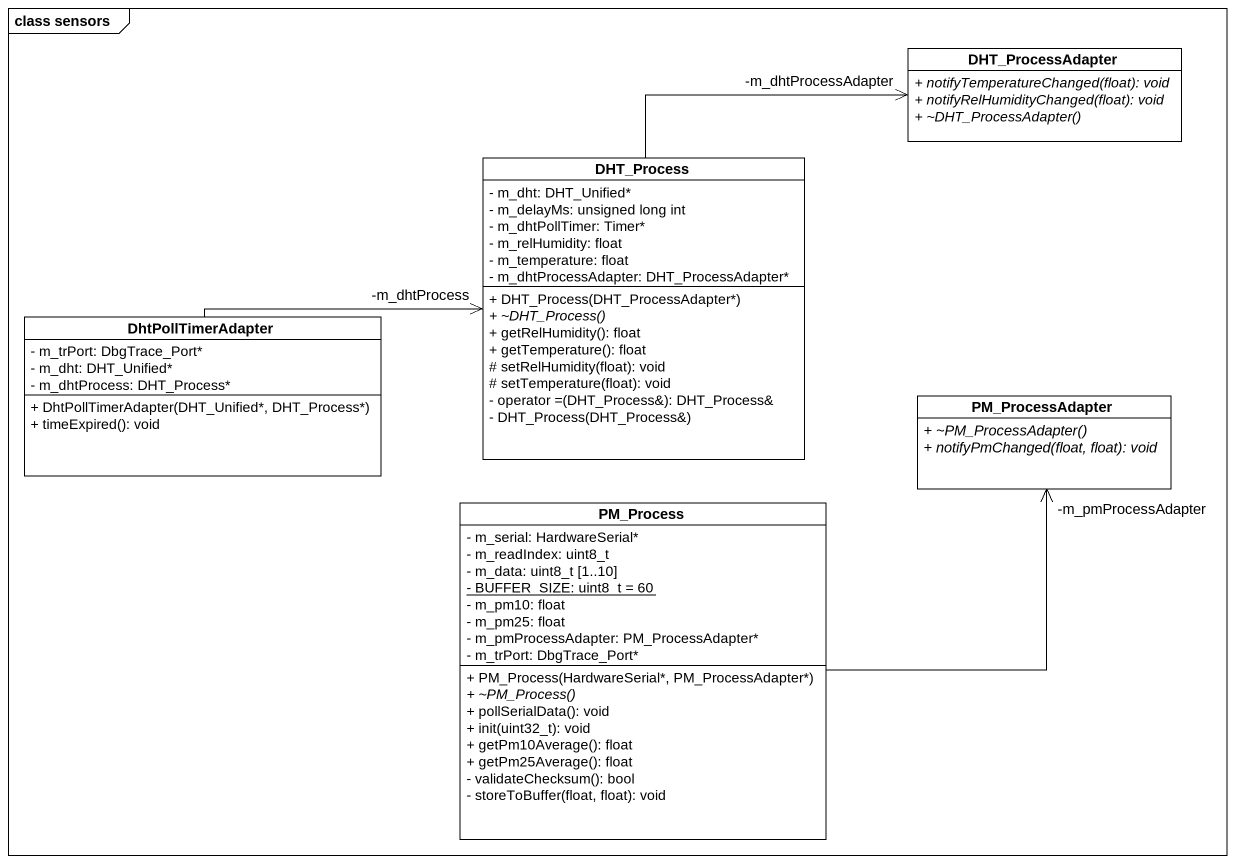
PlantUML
@startuml
mainframe class sensors
hide circle
hide empty members
skinparam classAttributeIconSize 0
class DHT_ProcessAdapter {
  {abstract} + notifyTemperatureChanged(float): void
  {abstract} + notifyRelHumidityChanged(float): void
  {abstract} + ~DHT_ProcessAdapter()
}
class DHT_Process {
  - m_dht: DHT_Unified*
  - m_delayMs: unsigned long int
  - m_dhtPollTimer: Timer*
  - m_relHumidity: float
  - m_temperature: float
  - m_dhtProcessAdapter: DHT_ProcessAdapter*
  + DHT_Process(DHT_ProcessAdapter*)
  {abstract} + ~DHT_Process()
  + getRelHumidity(): float
  + getTemperature(): float
  # setRelHumidity(float): void
  # setTemperature(float): void
  - operator =(DHT_Process&): DHT_Process&
  - DHT_Process(DHT_Process&)
}
class DhtPollTimerAdapter {
  - m_trPort: DbgTrace_Port*
  - m_dht: DHT_Unified*
  - m_dhtProcess: DHT_Process*
  + DhtPollTimerAdapter(DHT_Unified*, DHT_Process*)
  + timeExpired(): void
}
class PM_ProcessAdapter {
  {abstract} + ~PM_ProcessAdapter()
  {abstract} + notifyPmChanged(float, float): void
}
class PM_Process {
  - m_serial: HardwareSerial*
  - m_readIndex: uint8_t
  - m_data: uint8_t [1..10]
  {static} - BUFFER_SIZE: uint8_t = 60
  - m_pm10: float
  - m_pm25: float
  - m_pmProcessAdapter: PM_ProcessAdapter*
  - m_trPort: DbgTrace_Port*
  + PM_Process(HardwareSerial*, PM_ProcessAdapter*)
  {abstract} + ~PM_Process()
  + pollSerialData(): void
  + init(uint32_t): void
  + getPm10Average(): float
  + getPm25Average(): float
  - validateChecksum(): bool
  - storeToBuffer(float, float): void
}
DHT_Process -right-> "-m_dhtProcessAdapter" DHT_ProcessAdapter
DhtPollTimerAdapter -right-> "-m_dhtProcess" DHT_Process
PM_Process -right-> "-m_pmProcessAdapter" PM_ProcessAdapter
@enduml
